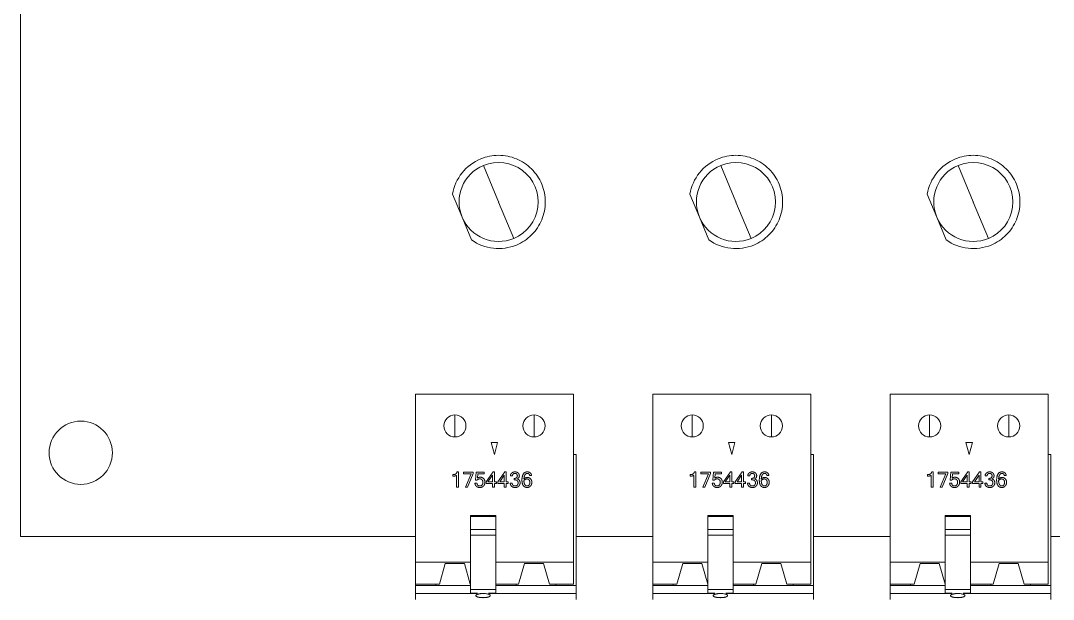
# Model space of a CAD drawing. Header units: millimetres. Extents: x 145 to 1488, y 403 to 626.
# Drawn here: x 908.9 to 974.2, y 463 to 499.6 of the extents above; entities that cross this region are included whole.
import ezdxf

# ---------------------------------------------------------------- set-up
doc = ezdxf.new("R2010")
doc.units = ezdxf.units.MM
doc.layers.add('TANGENT EDGES', color=7, linetype='Continuous', lineweight=0)
doc.layers.add('VISIBLE', color=7, linetype='Continuous', lineweight=0)

msp = doc.modelspace()

# ---------------------------------------------------------------- linework, layer by layer
at = {"layer": 'TANGENT EDGES'}
for p, q in [((939.132, 488.139), (938.178, 490.439)), ((954.132, 488.139), (953.178, 490.439)), ((969.132, 488.139), (968.178, 490.439)), ((940.093, 485.821), (939.139, 488.121)), ((955.093, 485.821), (954.139, 488.121)), ((970.093, 485.821), (969.139, 488.121)), ((936.375, 474.67), (936.375, 473.27)), ((941.375, 473.27), (941.375, 474.67)), ((951.375, 474.67), (951.375, 473.27)), ((956.375, 473.27), (956.375, 474.67)), ((966.375, 474.67), (966.375, 473.27)), ((971.375, 473.27), (971.375, 474.67)), ((938.955, 468.246), (937.355, 468.246)), ((953.955, 468.246), (952.355, 468.246)), ((968.955, 468.246), (967.355, 468.246)), ((938.955, 467.425), (937.355, 467.425)), ((953.955, 467.425), (952.355, 467.425)), ((968.955, 467.425), (967.355, 467.425)), ((937.803, 463.402), (937.355, 463.402)), ((938.955, 463.402), (938.507, 463.402)), ((952.803, 463.402), (952.355, 463.402)), ((953.955, 463.402), (953.507, 463.402)), ((967.803, 463.402), (967.355, 463.402)), ((968.955, 463.402), (968.507, 463.402))]:
    msp.add_line(p, q, dxfattribs=at)
for centre, radius, start, end in [((939.136, 488.13), 0.01, 112.52267, 292.52267), ((939.136, 488.13), 0.01, 292.52267, 112.52267), ((954.136, 488.13), 0.01, 112.52267, 292.52267), ((954.136, 488.13), 0.01, 292.52267, 112.52267), ((969.136, 488.13), 0.01, 112.52267, 292.52267), ((969.136, 488.13), 0.01, 292.52267, 112.52267), ((936.375, 473.97), 0.7, 90, 270), ((936.375, 473.97), 0.7, 270, 90), ((941.375, 473.97), 0.7, 90, 270), ((941.375, 473.97), 0.7, 270, 90), ((951.375, 473.97), 0.7, 90, 270), ((951.375, 473.97), 0.7, 270, 90), ((956.375, 473.97), 0.7, 90, 270), ((956.375, 473.97), 0.7, 270, 90), ((966.375, 473.97), 0.7, 90, 270), ((966.375, 473.97), 0.7, 270, 90), ((971.375, 473.97), 0.7, 90, 270), ((971.375, 473.97), 0.7, 270, 90)]:
    msp.add_arc(centre, radius, start, end, dxfattribs=at)
at = {"layer": 'VISIBLE'}
for p, q in [((908.931, 466.97), (908.931, 553.57)), ((936.226, 488.619), (936.826, 487.172)), ((951.226, 488.619), (951.826, 487.172)), ((966.226, 488.619), (966.826, 487.172)), ((936.826, 487.172), (937.426, 485.726)), ((951.826, 487.172), (952.426, 485.726)), ((966.826, 487.172), (967.426, 485.726)), ((933.875, 475.97), (933.875, 466.97)), ((933.875, 475.97), (943.875, 475.97)), ((943.875, 475.97), (943.875, 466.97)), ((948.875, 475.97), (948.875, 466.97)), ((948.875, 475.97), (958.875, 475.97)), ((958.875, 475.97), (958.875, 466.97)), ((963.875, 475.97), (963.875, 466.97)), ((963.875, 475.97), (973.875, 475.97)), ((973.875, 475.97), (973.875, 466.97)), ((939.076, 472.92), (938.674, 472.92)), ((938.674, 472.92), (938.875, 472.17)), ((939.076, 472.92), (938.875, 472.17)), ((954.076, 472.92), (953.674, 472.92)), ((953.674, 472.92), (953.875, 472.17)), ((954.076, 472.92), (953.875, 472.17)), ((969.076, 472.92), (968.674, 472.92)), ((968.674, 472.92), (968.875, 472.17)), ((969.076, 472.92), (968.875, 472.17)), ((943.875, 472.17), (944.035, 472.17)), ((944.035, 463.87), (944.035, 472.17)), ((958.875, 472.17), (959.035, 472.17)), ((959.035, 463.87), (959.035, 472.17)), ((973.875, 472.17), (974.035, 472.17)), ((974.035, 463.87), (974.035, 472.17)), ((936.251, 470.791), (936.251, 470.887)), ((936.48, 470.09), (936.48, 470.841)), ((936.509, 471.06), (936.603, 471.06)), ((936.603, 471.06), (936.603, 470.09)), ((936.909, 470.931), (936.909, 471.044)), ((936.909, 471.044), (937.526, 471.044)), ((937.398, 470.931), (936.909, 470.931)), ((937.042, 470.09), (937.398, 470.931)), ((937.526, 470.958), (937.179, 470.09)), ((937.526, 471.044), (937.526, 470.958)), ((937.677, 470.54), (937.717, 471.044)), ((937.717, 471.044), (938.229, 471.044)), ((937.822, 470.931), (937.801, 470.666)), ((938.229, 470.931), (937.822, 470.931)), ((938.229, 471.044), (938.229, 470.931)), ((938.348, 470.426), (938.783, 471.056)), ((938.756, 470.863), (938.463, 470.426)), ((938.756, 470.426), (938.756, 470.863)), ((938.783, 471.056), (938.879, 471.056)), ((938.879, 471.056), (938.879, 470.426)), ((939.09, 470.426), (939.524, 471.056)), ((939.498, 470.863), (939.205, 470.426)), ((939.498, 470.426), (939.498, 470.863)), ((939.524, 471.056), (939.621, 471.056)), ((939.621, 471.056), (939.621, 470.426)), ((940.009, 470.812), (939.882, 470.812)), ((940.114, 470.555), (940.114, 470.651)), ((940.114, 470.651), (940.142, 470.651)), ((941.223, 470.823), (941.096, 470.823)), ((951.251, 470.791), (951.251, 470.887)), ((951.48, 470.09), (951.48, 470.841)), ((951.509, 471.06), (951.603, 471.06)), ((951.603, 471.06), (951.603, 470.09)), ((951.909, 470.931), (951.909, 471.044)), ((951.909, 471.044), (952.526, 471.044)), ((952.398, 470.931), (951.909, 470.931)), ((952.042, 470.09), (952.398, 470.931)), ((952.526, 470.958), (952.179, 470.09)), ((952.526, 471.044), (952.526, 470.958)), ((952.677, 470.54), (952.717, 471.044)), ((952.717, 471.044), (953.229, 471.044)), ((952.822, 470.931), (952.801, 470.666)), ((953.229, 470.931), (952.822, 470.931)), ((953.229, 471.044), (953.229, 470.931)), ((953.348, 470.426), (953.783, 471.056)), ((953.756, 470.863), (953.463, 470.426)), ((953.756, 470.426), (953.756, 470.863)), ((953.783, 471.056), (953.879, 471.056)), ((953.879, 471.056), (953.879, 470.426)), ((954.09, 470.426), (954.524, 471.056)), ((954.498, 470.863), (954.205, 470.426)), ((954.498, 470.426), (954.498, 470.863)), ((954.524, 471.056), (954.621, 471.056)), ((954.621, 471.056), (954.621, 470.426)), ((955.009, 470.812), (954.882, 470.812)), ((955.114, 470.555), (955.114, 470.651)), ((955.114, 470.651), (955.142, 470.651)), ((956.223, 470.823), (956.096, 470.823)), ((966.251, 470.791), (966.251, 470.887)), ((966.48, 470.09), (966.48, 470.841)), ((966.509, 471.06), (966.603, 471.06)), ((966.603, 471.06), (966.603, 470.09)), ((966.909, 470.931), (966.909, 471.044)), ((966.909, 471.044), (967.526, 471.044)), ((967.398, 470.931), (966.909, 470.931)), ((967.042, 470.09), (967.398, 470.931)), ((967.526, 470.958), (967.179, 470.09)), ((967.526, 471.044), (967.526, 470.958)), ((967.677, 470.54), (967.717, 471.044)), ((967.717, 471.044), (968.229, 471.044)), ((967.822, 470.931), (967.801, 470.666)), ((968.229, 470.931), (967.822, 470.931)), ((968.229, 471.044), (968.229, 470.931)), ((968.348, 470.426), (968.783, 471.056)), ((968.756, 470.863), (968.463, 470.426)), ((968.756, 470.426), (968.756, 470.863)), ((968.783, 471.056), (968.879, 471.056)), ((968.879, 471.056), (968.879, 470.426)), ((969.09, 470.426), (969.524, 471.056)), ((969.498, 470.863), (969.205, 470.426)), ((969.498, 470.426), (969.498, 470.863)), ((969.524, 471.056), (969.621, 471.056)), ((969.621, 471.056), (969.621, 470.426)), ((970.009, 470.812), (969.882, 470.812)), ((970.114, 470.555), (970.114, 470.651)), ((970.114, 470.651), (970.142, 470.651)), ((971.223, 470.823), (971.096, 470.823)), ((936.603, 470.09), (936.48, 470.09)), ((937.179, 470.09), (937.042, 470.09)), ((937.643, 470.34), (937.77, 470.34)), ((937.773, 470.54), (937.677, 470.54)), ((938.348, 470.318), (938.348, 470.426)), ((938.756, 470.318), (938.348, 470.318)), ((938.463, 470.426), (938.756, 470.426)), ((938.756, 470.09), (938.756, 470.318)), ((938.879, 470.09), (938.756, 470.09)), ((938.879, 470.426), (939.008, 470.426)), ((938.879, 470.318), (938.879, 470.09)), ((939.008, 470.318), (938.879, 470.318)), ((939.008, 470.426), (939.008, 470.318)), ((939.09, 470.318), (939.09, 470.426)), ((939.498, 470.318), (939.09, 470.318)), ((939.205, 470.426), (939.498, 470.426)), ((939.498, 470.09), (939.498, 470.318)), ((939.621, 470.09), (939.498, 470.09)), ((939.621, 470.426), (939.75, 470.426)), ((939.75, 470.318), (939.621, 470.318)), ((939.621, 470.318), (939.621, 470.09)), ((939.75, 470.426), (939.75, 470.318)), ((939.87, 470.342), (939.997, 470.342)), ((940.161, 470.555), (940.114, 470.555)), ((951.603, 470.09), (951.48, 470.09)), ((952.179, 470.09), (952.042, 470.09)), ((952.643, 470.34), (952.77, 470.34)), ((952.773, 470.54), (952.677, 470.54)), ((953.348, 470.318), (953.348, 470.426)), ((953.756, 470.318), (953.348, 470.318)), ((953.463, 470.426), (953.756, 470.426)), ((953.756, 470.09), (953.756, 470.318)), ((953.879, 470.09), (953.756, 470.09)), ((953.879, 470.426), (954.008, 470.426)), ((953.879, 470.318), (953.879, 470.09)), ((954.008, 470.318), (953.879, 470.318)), ((954.008, 470.426), (954.008, 470.318)), ((954.09, 470.318), (954.09, 470.426)), ((954.498, 470.318), (954.09, 470.318)), ((954.205, 470.426), (954.498, 470.426)), ((954.498, 470.09), (954.498, 470.318)), ((954.621, 470.09), (954.498, 470.09)), ((954.621, 470.426), (954.75, 470.426)), ((954.75, 470.318), (954.621, 470.318)), ((954.621, 470.318), (954.621, 470.09)), ((954.75, 470.426), (954.75, 470.318)), ((954.87, 470.342), (954.997, 470.342)), ((955.161, 470.555), (955.114, 470.555)), ((966.603, 470.09), (966.48, 470.09)), ((967.179, 470.09), (967.042, 470.09)), ((967.643, 470.34), (967.77, 470.34)), ((967.773, 470.54), (967.677, 470.54)), ((968.348, 470.318), (968.348, 470.426)), ((968.756, 470.318), (968.348, 470.318)), ((968.463, 470.426), (968.756, 470.426)), ((968.756, 470.09), (968.756, 470.318)), ((968.879, 470.09), (968.756, 470.09)), ((968.879, 470.426), (969.008, 470.426)), ((968.879, 470.318), (968.879, 470.09)), ((969.008, 470.318), (968.879, 470.318)), ((969.008, 470.426), (969.008, 470.318)), ((969.09, 470.318), (969.09, 470.426)), ((969.498, 470.318), (969.09, 470.318)), ((969.205, 470.426), (969.498, 470.426)), ((969.498, 470.09), (969.498, 470.318)), ((969.621, 470.09), (969.498, 470.09)), ((969.621, 470.426), (969.75, 470.426)), ((969.75, 470.318), (969.621, 470.318)), ((969.621, 470.318), (969.621, 470.09)), ((969.75, 470.426), (969.75, 470.318)), ((969.87, 470.342), (969.997, 470.342)), ((970.161, 470.555), (970.114, 470.555)), ((938.955, 468.31), (937.355, 468.31)), ((937.355, 468.31), (937.355, 468.246)), ((937.355, 468.246), (937.355, 467.425)), ((938.955, 468.31), (938.955, 468.246)), ((938.955, 468.246), (938.955, 467.425)), ((953.955, 468.31), (952.355, 468.31)), ((952.355, 468.31), (952.355, 468.246)), ((952.355, 468.246), (952.355, 467.425)), ((953.955, 468.31), (953.955, 468.246)), ((953.955, 468.246), (953.955, 467.425)), ((968.955, 468.31), (967.355, 468.31)), ((967.355, 468.31), (967.355, 468.246)), ((967.355, 468.246), (967.355, 467.425)), ((968.955, 468.31), (968.955, 468.246)), ((968.955, 468.246), (968.955, 467.425)), ((937.355, 467.055), (937.355, 467.425)), ((938.955, 467.055), (938.955, 467.425)), ((952.355, 467.055), (952.355, 467.425)), ((953.955, 467.055), (953.955, 467.425)), ((967.355, 467.055), (967.355, 467.425)), ((968.955, 467.055), (968.955, 467.425)), ((933.875, 466.97), (908.931, 466.97)), ((933.875, 466.97), (933.875, 465.344)), ((938.955, 467.055), (937.355, 467.055)), ((937.355, 463.627), (937.355, 467.055)), ((938.955, 463.627), (938.955, 467.055)), ((943.875, 466.97), (943.875, 465.344)), ((948.875, 466.97), (944.035, 466.97)), ((948.875, 466.97), (948.875, 465.344)), ((953.955, 467.055), (952.355, 467.055)), ((952.355, 463.627), (952.355, 467.055)), ((953.955, 463.627), (953.955, 467.055)), ((958.875, 466.97), (958.875, 465.344)), ((963.875, 466.97), (959.035, 466.97)), ((963.875, 466.97), (963.875, 465.344)), ((968.955, 467.055), (967.355, 467.055)), ((967.355, 463.627), (967.355, 467.055)), ((968.955, 463.627), (968.955, 467.055)), ((973.875, 466.97), (973.875, 465.344)), ((978.875, 466.97), (974.035, 466.97)), ((937.355, 465.344), (933.875, 465.344)), ((933.875, 465.344), (933.875, 463.97)), ((943.875, 465.344), (938.955, 465.344)), ((943.875, 465.344), (943.875, 463.97)), ((952.355, 465.344), (948.875, 465.344)), ((948.875, 465.344), (948.875, 463.97)), ((958.875, 465.344), (953.955, 465.344)), ((958.875, 465.344), (958.875, 463.97)), ((967.355, 465.344), (963.875, 465.344)), ((963.875, 465.344), (963.875, 463.97)), ((973.875, 465.344), (968.955, 465.344)), ((973.875, 465.344), (973.875, 463.97)), ((935.77, 465.27), (935.4, 463.97)), ((936.98, 465.27), (935.77, 465.27)), ((937.35, 463.97), (936.98, 465.27)), ((940.77, 465.27), (940.4, 463.97)), ((941.98, 465.27), (940.77, 465.27)), ((941.98, 465.27), (942.35, 463.97)), ((950.77, 465.27), (950.4, 463.97)), ((951.98, 465.27), (950.77, 465.27)), ((952.35, 463.97), (951.98, 465.27)), ((955.77, 465.27), (955.4, 463.97)), ((956.98, 465.27), (955.77, 465.27)), ((956.98, 465.27), (957.35, 463.97)), ((965.77, 465.27), (965.4, 463.97)), ((966.98, 465.27), (965.77, 465.27)), ((967.35, 463.97), (966.98, 465.27)), ((970.77, 465.27), (970.4, 463.97)), ((971.98, 465.27), (970.77, 465.27)), ((971.98, 465.27), (972.35, 463.97)), ((933.875, 463.97), (935.4, 463.97)), ((933.875, 463.97), (933.875, 463.87)), ((933.875, 463.87), (933.875, 463.37)), ((933.875, 463.87), (935.16, 463.87)), ((935.16, 463.97), (935.16, 463.87)), ((937.355, 463.87), (935.16, 463.87)), ((937.35, 463.97), (937.355, 463.97)), ((938.955, 463.627), (937.355, 463.627)), ((937.355, 463.627), (937.355, 463.402)), ((937.355, 463.37), (937.355, 463.402)), ((938.955, 463.97), (940.4, 463.97)), ((938.955, 463.87), (940.24, 463.87)), ((938.955, 463.627), (938.955, 463.402)), ((938.955, 463.37), (938.955, 463.402)), ((940.24, 463.87), (940.24, 463.97)), ((942.75, 463.87), (940.24, 463.87)), ((942.35, 463.97), (943.875, 463.97)), ((942.75, 463.87), (942.75, 463.97)), ((942.75, 463.87), (944.035, 463.87)), ((944.035, 463.37), (944.035, 463.87)), ((948.875, 463.97), (950.4, 463.97)), ((948.875, 463.97), (948.875, 463.87)), ((948.875, 463.87), (948.875, 463.37)), ((948.875, 463.87), (950.16, 463.87)), ((950.16, 463.97), (950.16, 463.87)), ((952.355, 463.87), (950.16, 463.87)), ((952.35, 463.97), (952.355, 463.97)), ((953.955, 463.627), (952.355, 463.627)), ((952.355, 463.627), (952.355, 463.402)), ((952.355, 463.37), (952.355, 463.402)), ((953.955, 463.97), (955.4, 463.97)), ((953.955, 463.87), (955.24, 463.87)), ((953.955, 463.627), (953.955, 463.402)), ((953.955, 463.37), (953.955, 463.402)), ((955.24, 463.87), (955.24, 463.97)), ((957.75, 463.87), (955.24, 463.87)), ((957.35, 463.97), (958.875, 463.97)), ((957.75, 463.87), (957.75, 463.97)), ((957.75, 463.87), (959.035, 463.87)), ((959.035, 463.37), (959.035, 463.87)), ((963.875, 463.97), (965.4, 463.97)), ((963.875, 463.97), (963.875, 463.87)), ((963.875, 463.87), (963.875, 463.37)), ((963.875, 463.87), (965.16, 463.87)), ((965.16, 463.97), (965.16, 463.87)), ((967.355, 463.87), (965.16, 463.87)), ((967.35, 463.97), (967.355, 463.97)), ((968.955, 463.627), (967.355, 463.627)), ((967.355, 463.627), (967.355, 463.402)), ((967.355, 463.37), (967.355, 463.402)), ((968.955, 463.97), (970.4, 463.97)), ((968.955, 463.87), (970.24, 463.87)), ((968.955, 463.627), (968.955, 463.402)), ((968.955, 463.37), (968.955, 463.402)), ((970.24, 463.87), (970.24, 463.97)), ((972.75, 463.87), (970.24, 463.87)), ((972.35, 463.97), (973.875, 463.97)), ((972.75, 463.87), (972.75, 463.97)), ((972.75, 463.87), (974.035, 463.87)), ((974.035, 463.37), (974.035, 463.87)), ((933.875, 463.37), (937.774, 463.37)), ((933.875, 463.37), (933.875, 463)), ((938.537, 463.37), (944.035, 463.37)), ((944.035, 463), (944.035, 463.37)), ((948.875, 463.37), (952.774, 463.37)), ((948.875, 463.37), (948.875, 463)), ((953.537, 463.37), (959.035, 463.37)), ((959.035, 463), (959.035, 463.37)), ((963.875, 463.37), (967.774, 463.37)), ((963.875, 463.37), (963.875, 463)), ((968.537, 463.37), (974.035, 463.37)), ((974.035, 463), (974.035, 463.37))]:
    msp.add_line(p, q, dxfattribs=at)
msp.add_circle((912.731, 472.27), 2, dxfattribs=at)
for centre, radius, start, end in [((939.136, 488.13), 2.95, 112.52267, 170.45889), ((939.136, 488.13), 2.95, 101.27267, 112.52267), ((939.136, 488.13), 2.95, 90.02267, 101.27267), ((939.136, 488.13), 2.95, 78.77267, 90.02267), ((939.136, 488.13), 2.95, 56.27267, 78.77267), ((954.136, 488.13), 2.95, 112.52267, 170.45889), ((954.136, 488.13), 2.95, 101.27267, 112.52267), ((954.136, 488.13), 2.95, 90.02267, 101.27267), ((954.136, 488.13), 2.95, 78.77267, 90.02267), ((954.136, 488.13), 2.95, 56.27267, 78.77267), ((969.136, 488.13), 2.95, 112.52267, 170.45889), ((969.136, 488.13), 2.95, 101.27267, 112.52267), ((969.136, 488.13), 2.95, 90.02267, 101.27267), ((969.136, 488.13), 2.95, 78.77267, 90.02267), ((969.136, 488.13), 2.95, 56.27267, 78.77267), ((939.136, 488.13), 2.5, 112.52267, 292.52267), ((939.136, 488.13), 2.5, 292.52267, 112.52267), ((939.136, 488.13), 2.95, 45.02267, 56.27267), ((939.136, 488.13), 2.95, 33.77267, 45.02267), ((954.136, 488.13), 2.5, 112.52267, 292.52267), ((954.136, 488.13), 2.5, 292.52267, 112.52267), ((954.136, 488.13), 2.95, 45.02267, 56.27267), ((954.136, 488.13), 2.95, 33.77267, 45.02267), ((969.136, 488.13), 2.5, 112.52267, 292.52267), ((969.136, 488.13), 2.5, 292.52267, 112.52267), ((969.136, 488.13), 2.95, 45.02267, 56.27267), ((969.136, 488.13), 2.95, 33.77267, 45.02267), ((939.136, 488.13), 2.95, 11.27267, 33.77267), ((954.136, 488.13), 2.95, 11.27267, 33.77267), ((969.136, 488.13), 2.95, 11.27267, 33.77267), ((939.136, 488.13), 2.95, 0.02267, 11.27267), ((954.136, 488.13), 2.95, 0.02267, 11.27267), ((969.136, 488.13), 2.95, 0.02267, 11.27267), ((939.136, 488.13), 2.95, 326.27267, 348.77267), ((939.136, 488.13), 2.95, 348.77267, 0.02267), ((954.136, 488.13), 2.95, 326.27267, 348.77267), ((954.136, 488.13), 2.95, 348.77267, 0.02267), ((969.136, 488.13), 2.95, 326.27267, 348.77267), ((969.136, 488.13), 2.95, 348.77267, 0.02267), ((939.136, 488.13), 2.95, 315.02267, 326.27267), ((954.136, 488.13), 2.95, 315.02267, 326.27267), ((969.136, 488.13), 2.95, 315.02267, 326.27267), ((939.136, 488.13), 2.95, 234.58646, 292.52267), ((939.136, 488.13), 2.95, 292.52267, 303.77267), ((939.136, 488.13), 2.95, 303.77267, 315.02267), ((954.136, 488.13), 2.95, 234.58646, 292.52267), ((954.136, 488.13), 2.95, 292.52267, 303.77267), ((954.136, 488.13), 2.95, 303.77267, 315.02267), ((969.136, 488.13), 2.95, 234.58646, 292.52267), ((969.136, 488.13), 2.95, 292.52267, 303.77267), ((969.136, 488.13), 2.95, 303.77267, 315.02267)]:
    msp.add_arc(centre, radius, start, end, dxfattribs=at)
for points in [[(936.251, 470.887), (936.476, 470.887), (936.509, 471.06)], [(936.48, 470.841), (936.406, 470.791), (936.251, 470.791)], [(937.946, 470.619), (937.844, 470.619), (937.773, 470.54)], [(937.801, 470.666), (937.872, 470.723), (937.979, 470.723)], [(938.092, 470.561), (938.036, 470.619), (937.946, 470.619)], [(937.979, 470.723), (938.098, 470.723), (938.186, 470.639)], [(938.147, 470.403), (938.147, 470.503), (938.092, 470.561)], [(938.186, 470.639), (938.275, 470.554), (938.275, 470.414)], [(939.882, 470.812), (939.896, 470.933), (939.975, 470.997)], [(939.975, 470.997), (940.054, 471.06), (940.169, 471.06)], [(940.171, 470.964), (940.026, 470.964), (940.009, 470.812)], [(940.142, 470.651), (940.321, 470.651), (940.321, 470.815)], [(940.169, 471.06), (940.296, 471.06), (940.372, 470.991)], [(940.282, 470.926), (940.243, 470.964), (940.171, 470.964)], [(940.321, 470.815), (940.321, 470.887), (940.282, 470.926)], [(940.415, 470.697), (940.382, 470.642), (940.314, 470.614)], [(940.314, 470.614), (940.401, 470.591), (940.449, 470.525)], [(940.372, 470.991), (940.448, 470.922), (940.448, 470.812)], [(940.448, 470.812), (940.448, 470.751), (940.415, 470.697)], [(940.613, 470.536), (940.613, 471.06), (940.95, 471.06)], [(940.934, 470.613), (940.833, 470.613), (940.736, 470.51)], [(940.802, 470.871), (940.747, 470.779), (940.737, 470.605)], [(940.737, 470.605), (940.832, 470.708), (940.954, 470.708)], [(940.944, 470.964), (940.856, 470.964), (940.802, 470.871)], [(941.063, 470.551), (941.015, 470.613), (940.934, 470.613)], [(941.096, 470.823), (941.08, 470.964), (940.944, 470.964)], [(940.95, 471.06), (941.058, 471.06), (941.132, 471)], [(940.954, 470.708), (941.074, 470.708), (941.157, 470.621)], [(941.132, 471), (941.207, 470.941), (941.223, 470.823)], [(941.157, 470.621), (941.239, 470.534), (941.239, 470.4)], [(951.251, 470.887), (951.476, 470.887), (951.509, 471.06)], [(951.48, 470.841), (951.406, 470.791), (951.251, 470.791)], [(952.946, 470.619), (952.844, 470.619), (952.773, 470.54)], [(952.801, 470.666), (952.872, 470.723), (952.979, 470.723)], [(953.092, 470.561), (953.036, 470.619), (952.946, 470.619)], [(952.979, 470.723), (953.098, 470.723), (953.186, 470.639)], [(953.147, 470.403), (953.147, 470.503), (953.092, 470.561)], [(953.186, 470.639), (953.275, 470.554), (953.275, 470.414)], [(954.882, 470.812), (954.896, 470.933), (954.975, 470.997)], [(954.975, 470.997), (955.054, 471.06), (955.169, 471.06)], [(955.171, 470.964), (955.026, 470.964), (955.009, 470.812)], [(955.142, 470.651), (955.321, 470.651), (955.321, 470.815)], [(955.169, 471.06), (955.296, 471.06), (955.372, 470.991)], [(955.282, 470.926), (955.243, 470.964), (955.171, 470.964)], [(955.321, 470.815), (955.321, 470.887), (955.282, 470.926)], [(955.415, 470.697), (955.382, 470.642), (955.314, 470.614)], [(955.314, 470.614), (955.401, 470.591), (955.449, 470.525)], [(955.372, 470.991), (955.448, 470.922), (955.448, 470.812)], [(955.448, 470.812), (955.448, 470.751), (955.415, 470.697)], [(955.613, 470.536), (955.613, 471.06), (955.95, 471.06)], [(955.934, 470.613), (955.833, 470.613), (955.736, 470.51)], [(955.802, 470.871), (955.747, 470.779), (955.737, 470.605)], [(955.737, 470.605), (955.832, 470.708), (955.954, 470.708)], [(955.944, 470.964), (955.856, 470.964), (955.802, 470.871)], [(956.063, 470.551), (956.015, 470.613), (955.934, 470.613)], [(956.096, 470.823), (956.08, 470.964), (955.944, 470.964)], [(955.95, 471.06), (956.058, 471.06), (956.132, 471)], [(955.954, 470.708), (956.074, 470.708), (956.157, 470.621)], [(956.132, 471), (956.207, 470.941), (956.223, 470.823)], [(956.157, 470.621), (956.239, 470.534), (956.239, 470.4)], [(966.251, 470.887), (966.476, 470.887), (966.509, 471.06)], [(966.48, 470.841), (966.406, 470.791), (966.251, 470.791)], [(967.946, 470.619), (967.844, 470.619), (967.773, 470.54)], [(967.801, 470.666), (967.872, 470.723), (967.979, 470.723)], [(968.092, 470.561), (968.036, 470.619), (967.946, 470.619)], [(967.979, 470.723), (968.098, 470.723), (968.186, 470.639)], [(968.147, 470.403), (968.147, 470.503), (968.092, 470.561)], [(968.186, 470.639), (968.275, 470.554), (968.275, 470.414)], [(969.882, 470.812), (969.896, 470.933), (969.975, 470.997)], [(969.975, 470.997), (970.054, 471.06), (970.169, 471.06)], [(970.171, 470.964), (970.026, 470.964), (970.009, 470.812)], [(970.142, 470.651), (970.321, 470.651), (970.321, 470.815)], [(970.169, 471.06), (970.296, 471.06), (970.372, 470.991)], [(970.282, 470.926), (970.243, 470.964), (970.171, 470.964)], [(970.321, 470.815), (970.321, 470.887), (970.282, 470.926)], [(970.415, 470.697), (970.382, 470.642), (970.314, 470.614)], [(970.314, 470.614), (970.401, 470.591), (970.449, 470.525)], [(970.372, 470.991), (970.448, 470.922), (970.448, 470.812)], [(970.448, 470.812), (970.448, 470.751), (970.415, 470.697)], [(970.613, 470.536), (970.613, 471.06), (970.95, 471.06)], [(970.934, 470.613), (970.833, 470.613), (970.736, 470.51)], [(970.802, 470.871), (970.747, 470.779), (970.737, 470.605)], [(970.737, 470.605), (970.832, 470.708), (970.954, 470.708)], [(970.944, 470.964), (970.856, 470.964), (970.802, 470.871)], [(971.063, 470.551), (971.015, 470.613), (970.934, 470.613)], [(971.096, 470.823), (971.08, 470.964), (970.944, 470.964)], [(970.95, 471.06), (971.058, 471.06), (971.132, 471)], [(970.954, 470.708), (971.074, 470.708), (971.157, 470.621)], [(971.132, 471), (971.207, 470.941), (971.223, 470.823)], [(971.157, 470.621), (971.239, 470.534), (971.239, 470.4)], [(937.742, 470.14), (937.656, 470.207), (937.643, 470.34)], [(937.949, 470.073), (937.828, 470.073), (937.742, 470.14)], [(937.77, 470.34), (937.78, 470.254), (937.83, 470.212)], [(937.83, 470.212), (937.879, 470.17), (937.949, 470.17)], [(937.949, 470.17), (938.038, 470.17), (938.093, 470.237)], [(938.186, 470.17), (938.097, 470.073), (937.949, 470.073)], [(938.093, 470.237), (938.147, 470.304), (938.147, 470.403)], [(938.275, 470.414), (938.275, 470.267), (938.186, 470.17)], [(939.961, 470.147), (939.876, 470.22), (939.87, 470.342)], [(940.181, 470.073), (940.046, 470.073), (939.961, 470.147)], [(939.997, 470.342), (939.997, 470.271), (940.045, 470.22)], [(940.045, 470.22), (940.092, 470.17), (940.181, 470.17)], [(940.316, 470.507), (940.263, 470.555), (940.161, 470.555)], [(940.181, 470.17), (940.267, 470.17), (940.318, 470.225)], [(940.406, 470.156), (940.315, 470.073), (940.181, 470.073)], [(940.369, 470.368), (940.369, 470.458), (940.316, 470.507)], [(940.318, 470.225), (940.369, 470.281), (940.369, 470.368)], [(940.496, 470.371), (940.496, 470.239), (940.406, 470.156)], [(940.449, 470.525), (940.496, 470.459), (940.496, 470.371)], [(940.699, 470.193), (940.613, 470.312), (940.613, 470.536)], [(940.94, 470.073), (940.785, 470.073), (940.699, 470.193)], [(940.736, 470.51), (940.739, 470.345), (940.793, 470.258)], [(940.793, 470.258), (940.847, 470.17), (940.938, 470.17)], [(940.938, 470.17), (941.017, 470.17), (941.064, 470.233)], [(941.157, 470.169), (941.075, 470.073), (940.94, 470.073)], [(941.112, 470.392), (941.112, 470.489), (941.063, 470.551)], [(941.064, 470.233), (941.112, 470.297), (941.112, 470.392)], [(941.239, 470.4), (941.239, 470.264), (941.157, 470.169)], [(952.742, 470.14), (952.656, 470.207), (952.643, 470.34)], [(952.949, 470.073), (952.828, 470.073), (952.742, 470.14)], [(952.77, 470.34), (952.78, 470.254), (952.83, 470.212)], [(952.83, 470.212), (952.879, 470.17), (952.949, 470.17)], [(952.949, 470.17), (953.038, 470.17), (953.093, 470.237)], [(953.186, 470.17), (953.097, 470.073), (952.949, 470.073)], [(953.093, 470.237), (953.147, 470.304), (953.147, 470.403)], [(953.275, 470.414), (953.275, 470.267), (953.186, 470.17)], [(954.961, 470.147), (954.876, 470.22), (954.87, 470.342)], [(955.181, 470.073), (955.046, 470.073), (954.961, 470.147)], [(954.997, 470.342), (954.997, 470.271), (955.045, 470.22)], [(955.045, 470.22), (955.092, 470.17), (955.181, 470.17)], [(955.316, 470.507), (955.263, 470.555), (955.161, 470.555)], [(955.181, 470.17), (955.267, 470.17), (955.318, 470.225)], [(955.406, 470.156), (955.315, 470.073), (955.181, 470.073)], [(955.369, 470.368), (955.369, 470.458), (955.316, 470.507)], [(955.318, 470.225), (955.369, 470.281), (955.369, 470.368)], [(955.496, 470.371), (955.496, 470.239), (955.406, 470.156)], [(955.449, 470.525), (955.496, 470.459), (955.496, 470.371)], [(955.699, 470.193), (955.613, 470.312), (955.613, 470.536)], [(955.94, 470.073), (955.785, 470.073), (955.699, 470.193)], [(955.736, 470.51), (955.739, 470.345), (955.793, 470.258)], [(955.793, 470.258), (955.847, 470.17), (955.938, 470.17)], [(955.938, 470.17), (956.017, 470.17), (956.064, 470.233)], [(956.157, 470.169), (956.075, 470.073), (955.94, 470.073)], [(956.112, 470.392), (956.112, 470.489), (956.063, 470.551)], [(956.064, 470.233), (956.112, 470.297), (956.112, 470.392)], [(956.239, 470.4), (956.239, 470.264), (956.157, 470.169)], [(967.742, 470.14), (967.656, 470.207), (967.643, 470.34)], [(967.949, 470.073), (967.828, 470.073), (967.742, 470.14)], [(967.77, 470.34), (967.78, 470.254), (967.83, 470.212)], [(967.83, 470.212), (967.879, 470.17), (967.949, 470.17)], [(967.949, 470.17), (968.038, 470.17), (968.093, 470.237)], [(968.186, 470.17), (968.097, 470.073), (967.949, 470.073)], [(968.093, 470.237), (968.147, 470.304), (968.147, 470.403)], [(968.275, 470.414), (968.275, 470.267), (968.186, 470.17)], [(969.961, 470.147), (969.876, 470.22), (969.87, 470.342)], [(970.181, 470.073), (970.046, 470.073), (969.961, 470.147)], [(969.997, 470.342), (969.997, 470.271), (970.045, 470.22)], [(970.045, 470.22), (970.092, 470.17), (970.181, 470.17)], [(970.316, 470.507), (970.263, 470.555), (970.161, 470.555)], [(970.181, 470.17), (970.267, 470.17), (970.318, 470.225)], [(970.406, 470.156), (970.315, 470.073), (970.181, 470.073)], [(970.369, 470.368), (970.369, 470.458), (970.316, 470.507)], [(970.318, 470.225), (970.369, 470.281), (970.369, 470.368)], [(970.496, 470.371), (970.496, 470.239), (970.406, 470.156)], [(970.449, 470.525), (970.496, 470.459), (970.496, 470.371)], [(970.699, 470.193), (970.613, 470.312), (970.613, 470.536)], [(970.94, 470.073), (970.785, 470.073), (970.699, 470.193)], [(970.736, 470.51), (970.739, 470.345), (970.793, 470.258)], [(970.793, 470.258), (970.847, 470.17), (970.938, 470.17)], [(970.938, 470.17), (971.017, 470.17), (971.064, 470.233)], [(971.157, 470.169), (971.075, 470.073), (970.94, 470.073)], [(971.112, 470.392), (971.112, 470.489), (971.063, 470.551)], [(971.064, 470.233), (971.112, 470.297), (971.112, 470.392)], [(971.239, 470.4), (971.239, 470.264), (971.157, 470.169)]]:
    msp.add_open_spline(points, degree=2, dxfattribs=at)
for points, knots in [([(937.72, 463.198), (937.714, 463.203), (937.71, 463.208), (937.706, 463.213), (937.702, 463.218), (937.7, 463.223), (937.698, 463.228), (937.696, 463.237), (937.697, 463.247), (937.701, 463.256)], [2.0048581, 2.0048581, 2.0048581, 2.0048581, 2.0591781, 2.0591781, 2.0591781, 2.1134097, 2.1134097, 2.1134097, 2.2105486, 2.2105486, 2.2105486, 2.2105486]), ([(937.701, 463.256), (937.701, 463.257), (937.702, 463.258), (937.702, 463.259), (937.705, 463.264), (937.709, 463.269), (937.714, 463.274), (937.719, 463.279), (937.725, 463.284), (937.732, 463.289), (937.738, 463.293), (937.746, 463.298), (937.755, 463.303), (937.764, 463.307), (937.774, 463.312), (937.784, 463.316), (937.795, 463.32), (937.807, 463.324), (937.819, 463.328), (937.831, 463.332), (937.844, 463.335), (937.858, 463.338), (937.871, 463.342), (937.886, 463.345), (937.901, 463.348), (937.908, 463.349), (937.916, 463.351), (937.924, 463.352), (937.931, 463.353), (937.939, 463.354), (937.947, 463.356), (937.963, 463.358), (937.98, 463.36), (937.997, 463.362), (938.005, 463.363), (938.014, 463.364), (938.022, 463.364), (938.031, 463.365), (938.039, 463.366), (938.048, 463.366), (938.066, 463.368), (938.083, 463.368), (938.101, 463.369), (938.119, 463.37), (938.137, 463.37), (938.155, 463.37)], [2.2105486, 2.2105486, 2.2105486, 2.2105486, 2.2216247, 2.2216247, 2.2216247, 2.2759317, 2.2759317, 2.2759317, 2.3299268, 2.3299268, 2.3299268, 2.3840773, 2.3840773, 2.3840773, 2.4384124, 2.4384124, 2.4384124, 2.4925399, 2.4925399, 2.4925399, 2.5464815, 2.5464815, 2.5464815, 2.6005234, 2.6005234, 2.6005234, 2.6274693, 2.6274693, 2.6274693, 2.6544262, 2.6544262, 2.6544262, 2.70843, 2.70843, 2.70843, 2.7353823, 2.7353823, 2.7353823, 2.7623324, 2.7623324, 2.7623324, 2.816373, 2.816373, 2.816373, 2.8702953, 2.8702953, 2.8702953, 2.8702953]), ([(938.155, 463.107), (938.143, 463.107), (938.131, 463.107), (938.119, 463.108), (938.107, 463.108), (938.095, 463.108), (938.084, 463.109), (938.072, 463.109), (938.06, 463.11), (938.048, 463.111), (938.037, 463.112), (938.025, 463.113), (938.014, 463.114), (938.003, 463.115), (937.991, 463.116), (937.98, 463.117), (937.969, 463.119), (937.958, 463.12), (937.948, 463.122), (937.937, 463.123), (937.927, 463.125), (937.916, 463.127), (937.906, 463.128), (937.896, 463.13), (937.887, 463.132), (937.877, 463.134), (937.868, 463.136), (937.858, 463.139), (937.849, 463.141), (937.841, 463.143), (937.832, 463.146), (937.824, 463.148), (937.816, 463.15), (937.808, 463.153), (937.8, 463.156), (937.792, 463.158), (937.785, 463.161), (937.778, 463.164), (937.772, 463.167), (937.765, 463.17), (937.759, 463.173), (937.753, 463.176), (937.748, 463.179), (937.742, 463.182), (937.737, 463.185), (937.732, 463.188), (937.728, 463.191), (937.724, 463.194), (937.72, 463.198)], [1.4329539, 1.4329539, 1.4329539, 1.4329539, 1.4688088, 1.4688088, 1.4688088, 1.5047575, 1.5047575, 1.5047575, 1.5406875, 1.5406875, 1.5406875, 1.5764951, 1.5764951, 1.5764951, 1.6123262, 1.6123262, 1.6123262, 1.6481983, 1.6481983, 1.6481983, 1.6840015, 1.6840015, 1.6840015, 1.7198212, 1.7198212, 1.7198212, 1.7556962, 1.7556962, 1.7556962, 1.7915158, 1.7915158, 1.7915158, 1.827353, 1.827353, 1.827353, 1.8633412, 1.8633412, 1.8633412, 1.899371, 1.899371, 1.899371, 1.9353274, 1.9353274, 1.9353274, 1.9711343, 1.9711343, 1.9711343, 2.0070686, 2.0070686, 2.0070686, 2.0070686]), ([(938.155, 463.37), (938.173, 463.37), (938.191, 463.37), (938.209, 463.369), (938.227, 463.368), (938.245, 463.368), (938.262, 463.366), (938.297, 463.364), (938.331, 463.36), (938.363, 463.356), (938.395, 463.351), (938.425, 463.345), (938.453, 463.338), (938.466, 463.335), (938.479, 463.332), (938.492, 463.328), (938.504, 463.324), (938.515, 463.32), (938.526, 463.316), (938.537, 463.312), (938.546, 463.307), (938.555, 463.303), (938.564, 463.298), (938.572, 463.294), (938.579, 463.289), (938.585, 463.284), (938.591, 463.279), (938.596, 463.274), (938.601, 463.269), (938.605, 463.264), (938.608, 463.259), (938.608, 463.258), (938.609, 463.257), (938.609, 463.256)], [0, 0, 0, 0, 0.054, 0.054, 0.054, 0.1081119, 0.1081119, 0.1081119, 0.2160335, 0.2160335, 0.2160335, 0.3239429, 0.3239429, 0.3239429, 0.3778641, 0.3778641, 0.3778641, 0.4319972, 0.4319972, 0.4319972, 0.4862463, 0.4862463, 0.4862463, 0.5402406, 0.5402406, 0.5402406, 0.5943776, 0.5943776, 0.5943776, 0.6487161, 0.6487161, 0.6487161, 0.6597773, 0.6597773, 0.6597773, 0.6597773]), ([(938.443, 463.137), (938.433, 463.134), (938.423, 463.132), (938.412, 463.13), (938.401, 463.128), (938.39, 463.126), (938.379, 463.124), (938.368, 463.122), (938.356, 463.121), (938.344, 463.119), (938.332, 463.117), (938.32, 463.116), (938.308, 463.115), (938.296, 463.114), (938.283, 463.113), (938.271, 463.112), (938.258, 463.111), (938.246, 463.11), (938.233, 463.109), (938.22, 463.109), (938.207, 463.108), (938.194, 463.108), (938.181, 463.107), (938.168, 463.107), (938.155, 463.107)], [1.1221288, 1.1221288, 1.1221288, 1.1221288, 1.1611473, 1.1611473, 1.1611473, 1.2000646, 1.2000646, 1.2000646, 1.2390162, 1.2390162, 1.2390162, 1.2780027, 1.2780027, 1.2780027, 1.316905, 1.316905, 1.316905, 1.3558904, 1.3558904, 1.3558904, 1.394915, 1.394915, 1.394915, 1.4338398, 1.4338398, 1.4338398, 1.4338398]), ([(938.59, 463.198), (938.587, 463.195), (938.583, 463.192), (938.579, 463.189), (938.575, 463.186), (938.57, 463.183), (938.566, 463.18), (938.561, 463.177), (938.555, 463.175), (938.55, 463.172), (938.544, 463.169), (938.538, 463.167), (938.532, 463.164), (938.526, 463.161), (938.519, 463.159), (938.513, 463.156), (938.506, 463.154), (938.499, 463.152), (938.491, 463.149), (938.476, 463.145), (938.46, 463.14), (938.443, 463.137)], [0.8611269, 0.8611269, 0.8611269, 0.8611269, 0.8938324, 0.8938324, 0.8938324, 0.9265792, 0.9265792, 0.9265792, 0.959467, 0.959467, 0.959467, 0.9924119, 0.9924119, 0.9924119, 1.0253249, 1.0253249, 1.0253249, 1.0581198, 1.0581198, 1.0581198, 1.1235306, 1.1235306, 1.1235306, 1.1235306]), ([(938.609, 463.256), (938.611, 463.252), (938.613, 463.248), (938.613, 463.243), (938.614, 463.238), (938.613, 463.233), (938.612, 463.228), (938.61, 463.223), (938.608, 463.218), (938.604, 463.213), (938.601, 463.208), (938.596, 463.202), (938.59, 463.198)], [0.6597773, 0.6597773, 0.6597773, 0.6597773, 0.7028642, 0.7028642, 0.7028642, 0.7568669, 0.7568669, 0.7568669, 0.8111794, 0.8111794, 0.8111794, 0.8654371, 0.8654371, 0.8654371, 0.8654371]), ([(952.72, 463.198), (952.714, 463.203), (952.71, 463.208), (952.706, 463.213), (952.702, 463.218), (952.7, 463.223), (952.698, 463.228), (952.696, 463.237), (952.697, 463.247), (952.701, 463.256)], [2.0048581, 2.0048581, 2.0048581, 2.0048581, 2.0591781, 2.0591781, 2.0591781, 2.1134097, 2.1134097, 2.1134097, 2.2105486, 2.2105486, 2.2105486, 2.2105486]), ([(952.701, 463.256), (952.701, 463.257), (952.702, 463.258), (952.702, 463.259), (952.705, 463.264), (952.709, 463.269), (952.714, 463.274), (952.719, 463.279), (952.725, 463.284), (952.732, 463.289), (952.738, 463.293), (952.746, 463.298), (952.755, 463.303), (952.764, 463.307), (952.774, 463.312), (952.784, 463.316), (952.795, 463.32), (952.807, 463.324), (952.819, 463.328), (952.831, 463.332), (952.844, 463.335), (952.858, 463.338), (952.871, 463.342), (952.886, 463.345), (952.901, 463.348), (952.908, 463.349), (952.916, 463.351), (952.924, 463.352), (952.931, 463.353), (952.939, 463.354), (952.947, 463.356), (952.963, 463.358), (952.98, 463.36), (952.997, 463.362), (953.005, 463.363), (953.014, 463.364), (953.022, 463.364), (953.031, 463.365), (953.039, 463.366), (953.048, 463.366), (953.066, 463.368), (953.083, 463.368), (953.101, 463.369), (953.119, 463.37), (953.137, 463.37), (953.155, 463.37)], [2.2105486, 2.2105486, 2.2105486, 2.2105486, 2.2216247, 2.2216247, 2.2216247, 2.2759317, 2.2759317, 2.2759317, 2.3299268, 2.3299268, 2.3299268, 2.3840773, 2.3840773, 2.3840773, 2.4384124, 2.4384124, 2.4384124, 2.4925399, 2.4925399, 2.4925399, 2.5464815, 2.5464815, 2.5464815, 2.6005234, 2.6005234, 2.6005234, 2.6274693, 2.6274693, 2.6274693, 2.6544262, 2.6544262, 2.6544262, 2.70843, 2.70843, 2.70843, 2.7353823, 2.7353823, 2.7353823, 2.7623324, 2.7623324, 2.7623324, 2.816373, 2.816373, 2.816373, 2.8702953, 2.8702953, 2.8702953, 2.8702953]), ([(953.155, 463.107), (953.143, 463.107), (953.131, 463.107), (953.119, 463.108), (953.107, 463.108), (953.095, 463.108), (953.084, 463.109), (953.072, 463.109), (953.06, 463.11), (953.048, 463.111), (953.037, 463.112), (953.025, 463.113), (953.014, 463.114), (953.003, 463.115), (952.991, 463.116), (952.98, 463.117), (952.969, 463.119), (952.958, 463.12), (952.948, 463.122), (952.937, 463.123), (952.927, 463.125), (952.916, 463.127), (952.906, 463.128), (952.896, 463.13), (952.887, 463.132), (952.877, 463.134), (952.868, 463.136), (952.858, 463.139), (952.849, 463.141), (952.841, 463.143), (952.832, 463.146), (952.824, 463.148), (952.816, 463.15), (952.808, 463.153), (952.8, 463.156), (952.792, 463.158), (952.785, 463.161), (952.778, 463.164), (952.772, 463.167), (952.765, 463.17), (952.759, 463.173), (952.753, 463.176), (952.748, 463.179), (952.742, 463.182), (952.737, 463.185), (952.732, 463.188), (952.728, 463.191), (952.724, 463.194), (952.72, 463.198)], [1.4329539, 1.4329539, 1.4329539, 1.4329539, 1.4688088, 1.4688088, 1.4688088, 1.5047575, 1.5047575, 1.5047575, 1.5406875, 1.5406875, 1.5406875, 1.5764951, 1.5764951, 1.5764951, 1.6123262, 1.6123262, 1.6123262, 1.6481983, 1.6481983, 1.6481983, 1.6840015, 1.6840015, 1.6840015, 1.7198212, 1.7198212, 1.7198212, 1.7556962, 1.7556962, 1.7556962, 1.7915158, 1.7915158, 1.7915158, 1.827353, 1.827353, 1.827353, 1.8633412, 1.8633412, 1.8633412, 1.899371, 1.899371, 1.899371, 1.9353274, 1.9353274, 1.9353274, 1.9711343, 1.9711343, 1.9711343, 2.0070686, 2.0070686, 2.0070686, 2.0070686]), ([(953.155, 463.37), (953.173, 463.37), (953.191, 463.37), (953.209, 463.369), (953.227, 463.368), (953.245, 463.368), (953.262, 463.366), (953.297, 463.364), (953.331, 463.36), (953.363, 463.356), (953.395, 463.351), (953.425, 463.345), (953.453, 463.338), (953.466, 463.335), (953.479, 463.332), (953.492, 463.328), (953.504, 463.324), (953.515, 463.32), (953.526, 463.316), (953.537, 463.312), (953.546, 463.307), (953.555, 463.303), (953.564, 463.298), (953.572, 463.294), (953.579, 463.289), (953.585, 463.284), (953.591, 463.279), (953.596, 463.274), (953.601, 463.269), (953.605, 463.264), (953.608, 463.259), (953.608, 463.258), (953.609, 463.257), (953.609, 463.256)], [0, 0, 0, 0, 0.054, 0.054, 0.054, 0.1081119, 0.1081119, 0.1081119, 0.2160335, 0.2160335, 0.2160335, 0.3239429, 0.3239429, 0.3239429, 0.3778641, 0.3778641, 0.3778641, 0.4319972, 0.4319972, 0.4319972, 0.4862463, 0.4862463, 0.4862463, 0.5402406, 0.5402406, 0.5402406, 0.5943776, 0.5943776, 0.5943776, 0.6487161, 0.6487161, 0.6487161, 0.6597773, 0.6597773, 0.6597773, 0.6597773]), ([(953.443, 463.137), (953.433, 463.134), (953.423, 463.132), (953.412, 463.13), (953.401, 463.128), (953.39, 463.126), (953.379, 463.124), (953.368, 463.122), (953.356, 463.121), (953.344, 463.119), (953.332, 463.117), (953.32, 463.116), (953.308, 463.115), (953.296, 463.114), (953.283, 463.113), (953.271, 463.112), (953.258, 463.111), (953.246, 463.11), (953.233, 463.109), (953.22, 463.109), (953.207, 463.108), (953.194, 463.108), (953.181, 463.107), (953.168, 463.107), (953.155, 463.107)], [1.1221288, 1.1221288, 1.1221288, 1.1221288, 1.1611473, 1.1611473, 1.1611473, 1.2000646, 1.2000646, 1.2000646, 1.2390162, 1.2390162, 1.2390162, 1.2780027, 1.2780027, 1.2780027, 1.316905, 1.316905, 1.316905, 1.3558904, 1.3558904, 1.3558904, 1.394915, 1.394915, 1.394915, 1.4338398, 1.4338398, 1.4338398, 1.4338398]), ([(953.59, 463.198), (953.587, 463.195), (953.583, 463.192), (953.579, 463.189), (953.575, 463.186), (953.57, 463.183), (953.566, 463.18), (953.561, 463.177), (953.555, 463.175), (953.55, 463.172), (953.544, 463.169), (953.538, 463.167), (953.532, 463.164), (953.526, 463.161), (953.519, 463.159), (953.513, 463.156), (953.506, 463.154), (953.499, 463.152), (953.491, 463.149), (953.476, 463.145), (953.46, 463.14), (953.443, 463.137)], [0.8611269, 0.8611269, 0.8611269, 0.8611269, 0.8938324, 0.8938324, 0.8938324, 0.9265792, 0.9265792, 0.9265792, 0.959467, 0.959467, 0.959467, 0.9924119, 0.9924119, 0.9924119, 1.0253249, 1.0253249, 1.0253249, 1.0581198, 1.0581198, 1.0581198, 1.1235306, 1.1235306, 1.1235306, 1.1235306]), ([(953.609, 463.256), (953.611, 463.252), (953.613, 463.248), (953.613, 463.243), (953.614, 463.238), (953.613, 463.233), (953.612, 463.228), (953.61, 463.223), (953.608, 463.218), (953.604, 463.213), (953.601, 463.208), (953.596, 463.202), (953.59, 463.198)], [0.6597773, 0.6597773, 0.6597773, 0.6597773, 0.7028642, 0.7028642, 0.7028642, 0.7568669, 0.7568669, 0.7568669, 0.8111794, 0.8111794, 0.8111794, 0.8654371, 0.8654371, 0.8654371, 0.8654371]), ([(967.72, 463.198), (967.714, 463.203), (967.71, 463.208), (967.706, 463.213), (967.702, 463.218), (967.7, 463.223), (967.698, 463.228), (967.696, 463.237), (967.697, 463.247), (967.701, 463.256)], [2.0048581, 2.0048581, 2.0048581, 2.0048581, 2.0591781, 2.0591781, 2.0591781, 2.1134097, 2.1134097, 2.1134097, 2.2105486, 2.2105486, 2.2105486, 2.2105486]), ([(967.701, 463.256), (967.701, 463.257), (967.702, 463.258), (967.702, 463.259), (967.705, 463.264), (967.709, 463.269), (967.714, 463.274), (967.719, 463.279), (967.725, 463.284), (967.732, 463.289), (967.738, 463.293), (967.746, 463.298), (967.755, 463.303), (967.764, 463.307), (967.774, 463.312), (967.784, 463.316), (967.795, 463.32), (967.807, 463.324), (967.819, 463.328), (967.831, 463.332), (967.844, 463.335), (967.858, 463.338), (967.871, 463.342), (967.886, 463.345), (967.901, 463.348), (967.908, 463.349), (967.916, 463.351), (967.924, 463.352), (967.931, 463.353), (967.939, 463.354), (967.947, 463.356), (967.963, 463.358), (967.98, 463.36), (967.997, 463.362), (968.005, 463.363), (968.014, 463.364), (968.022, 463.364), (968.031, 463.365), (968.039, 463.366), (968.048, 463.366), (968.066, 463.368), (968.083, 463.368), (968.101, 463.369), (968.119, 463.37), (968.137, 463.37), (968.155, 463.37)], [2.2105486, 2.2105486, 2.2105486, 2.2105486, 2.2216247, 2.2216247, 2.2216247, 2.2759317, 2.2759317, 2.2759317, 2.3299268, 2.3299268, 2.3299268, 2.3840773, 2.3840773, 2.3840773, 2.4384124, 2.4384124, 2.4384124, 2.4925399, 2.4925399, 2.4925399, 2.5464815, 2.5464815, 2.5464815, 2.6005234, 2.6005234, 2.6005234, 2.6274693, 2.6274693, 2.6274693, 2.6544262, 2.6544262, 2.6544262, 2.70843, 2.70843, 2.70843, 2.7353823, 2.7353823, 2.7353823, 2.7623324, 2.7623324, 2.7623324, 2.816373, 2.816373, 2.816373, 2.8702953, 2.8702953, 2.8702953, 2.8702953]), ([(968.155, 463.107), (968.143, 463.107), (968.131, 463.107), (968.119, 463.108), (968.107, 463.108), (968.095, 463.108), (968.084, 463.109), (968.072, 463.109), (968.06, 463.11), (968.048, 463.111), (968.037, 463.112), (968.025, 463.113), (968.014, 463.114), (968.003, 463.115), (967.991, 463.116), (967.98, 463.117), (967.969, 463.119), (967.958, 463.12), (967.948, 463.122), (967.937, 463.123), (967.927, 463.125), (967.916, 463.127), (967.906, 463.128), (967.896, 463.13), (967.887, 463.132), (967.877, 463.134), (967.868, 463.136), (967.858, 463.139), (967.849, 463.141), (967.841, 463.143), (967.832, 463.146), (967.824, 463.148), (967.816, 463.15), (967.808, 463.153), (967.8, 463.156), (967.792, 463.158), (967.785, 463.161), (967.778, 463.164), (967.772, 463.167), (967.765, 463.17), (967.759, 463.173), (967.753, 463.176), (967.748, 463.179), (967.742, 463.182), (967.737, 463.185), (967.732, 463.188), (967.728, 463.191), (967.724, 463.194), (967.72, 463.198)], [1.4329539, 1.4329539, 1.4329539, 1.4329539, 1.4688088, 1.4688088, 1.4688088, 1.5047575, 1.5047575, 1.5047575, 1.5406875, 1.5406875, 1.5406875, 1.5764951, 1.5764951, 1.5764951, 1.6123262, 1.6123262, 1.6123262, 1.6481983, 1.6481983, 1.6481983, 1.6840015, 1.6840015, 1.6840015, 1.7198212, 1.7198212, 1.7198212, 1.7556962, 1.7556962, 1.7556962, 1.7915158, 1.7915158, 1.7915158, 1.827353, 1.827353, 1.827353, 1.8633412, 1.8633412, 1.8633412, 1.899371, 1.899371, 1.899371, 1.9353274, 1.9353274, 1.9353274, 1.9711343, 1.9711343, 1.9711343, 2.0070686, 2.0070686, 2.0070686, 2.0070686]), ([(968.155, 463.37), (968.173, 463.37), (968.191, 463.37), (968.209, 463.369), (968.227, 463.368), (968.245, 463.368), (968.262, 463.366), (968.297, 463.364), (968.331, 463.36), (968.363, 463.356), (968.395, 463.351), (968.425, 463.345), (968.453, 463.338), (968.466, 463.335), (968.479, 463.332), (968.492, 463.328), (968.504, 463.324), (968.515, 463.32), (968.526, 463.316), (968.537, 463.312), (968.546, 463.307), (968.555, 463.303), (968.564, 463.298), (968.572, 463.294), (968.579, 463.289), (968.585, 463.284), (968.591, 463.279), (968.596, 463.274), (968.601, 463.269), (968.605, 463.264), (968.608, 463.259), (968.608, 463.258), (968.609, 463.257), (968.609, 463.256)], [0, 0, 0, 0, 0.054, 0.054, 0.054, 0.1081119, 0.1081119, 0.1081119, 0.2160335, 0.2160335, 0.2160335, 0.3239429, 0.3239429, 0.3239429, 0.3778641, 0.3778641, 0.3778641, 0.4319972, 0.4319972, 0.4319972, 0.4862463, 0.4862463, 0.4862463, 0.5402406, 0.5402406, 0.5402406, 0.5943776, 0.5943776, 0.5943776, 0.6487161, 0.6487161, 0.6487161, 0.6597773, 0.6597773, 0.6597773, 0.6597773]), ([(968.443, 463.137), (968.433, 463.134), (968.423, 463.132), (968.412, 463.13), (968.401, 463.128), (968.39, 463.126), (968.379, 463.124), (968.368, 463.122), (968.356, 463.121), (968.344, 463.119), (968.332, 463.117), (968.32, 463.116), (968.308, 463.115), (968.296, 463.114), (968.283, 463.113), (968.271, 463.112), (968.258, 463.111), (968.246, 463.11), (968.233, 463.109), (968.22, 463.109), (968.207, 463.108), (968.194, 463.108), (968.181, 463.107), (968.168, 463.107), (968.155, 463.107)], [1.1221288, 1.1221288, 1.1221288, 1.1221288, 1.1611473, 1.1611473, 1.1611473, 1.2000646, 1.2000646, 1.2000646, 1.2390162, 1.2390162, 1.2390162, 1.2780027, 1.2780027, 1.2780027, 1.316905, 1.316905, 1.316905, 1.3558904, 1.3558904, 1.3558904, 1.394915, 1.394915, 1.394915, 1.4338398, 1.4338398, 1.4338398, 1.4338398]), ([(968.59, 463.198), (968.587, 463.195), (968.583, 463.192), (968.579, 463.189), (968.575, 463.186), (968.57, 463.183), (968.566, 463.18), (968.561, 463.177), (968.555, 463.175), (968.55, 463.172), (968.544, 463.169), (968.538, 463.167), (968.532, 463.164), (968.526, 463.161), (968.519, 463.159), (968.513, 463.156), (968.506, 463.154), (968.499, 463.152), (968.491, 463.149), (968.476, 463.145), (968.46, 463.14), (968.443, 463.137)], [0.8611269, 0.8611269, 0.8611269, 0.8611269, 0.8938324, 0.8938324, 0.8938324, 0.9265792, 0.9265792, 0.9265792, 0.959467, 0.959467, 0.959467, 0.9924119, 0.9924119, 0.9924119, 1.0253249, 1.0253249, 1.0253249, 1.0581198, 1.0581198, 1.0581198, 1.1235306, 1.1235306, 1.1235306, 1.1235306]), ([(968.609, 463.256), (968.611, 463.252), (968.613, 463.248), (968.613, 463.243), (968.614, 463.238), (968.613, 463.233), (968.612, 463.228), (968.61, 463.223), (968.608, 463.218), (968.604, 463.213), (968.601, 463.208), (968.596, 463.202), (968.59, 463.198)], [0.6597773, 0.6597773, 0.6597773, 0.6597773, 0.7028642, 0.7028642, 0.7028642, 0.7568669, 0.7568669, 0.7568669, 0.8111794, 0.8111794, 0.8111794, 0.8654371, 0.8654371, 0.8654371, 0.8654371])]:
    msp.add_open_spline(points, degree=3, knots=knots, dxfattribs=at)

doc.saveas('drawing.dxf')
